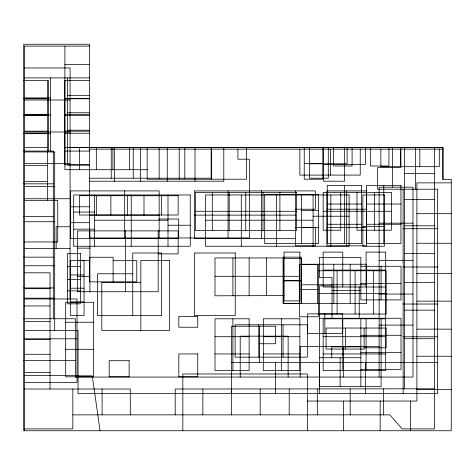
<?xml version="1.0" encoding="UTF-8"?>
<svg xmlns="http://www.w3.org/2000/svg" width="475" height="475" viewBox="0 0 475 475"><rect width="100%" height="100%" fill="white"/><g stroke="black" fill="none" stroke-linecap="round" stroke-linejoin="round"><path stroke-width="0.71" d="M89.478 238.581L89.478 44.252L23.75 44.252L23.75 430.748L451.25 430.748L451.25 179.402L442.932 179.402L442.932 147.654L67.444 147.654M284.086 257.937L214.991 257.937L214.991 295.8L284.086 295.587M175.204 414.865L175.204 389.019L434.382 388.793M89.478 46.093L24.284 46.093L24.284 430.748M64.903 64.576L89.478 64.576M24.284 67.972L70.068 67.972L70.068 298.965M24.284 77.882L89.478 77.882M23.75 80.441L48.426 80.441L48.426 151.074M89.478 80.465L64.802 80.441L64.802 164.766L89.478 164.766M67.444 95.327L89.478 95.327M24.284 97.909L50.433 97.909M24.284 98.384L47.66 98.384M64.903 98.384L89.478 98.384M23.75 98.77L48.426 98.77M64.802 98.77L89.478 98.77M24.284 99.987L70.068 99.987M67.444 112.771L89.478 112.771M24.284 114.606L47.66 114.606M64.903 114.606L89.478 114.606M24.284 114.92L50.433 114.92M23.75 115.389L48.426 115.389M64.802 115.389L89.478 115.389M67.444 130.209L89.478 130.209M24.284 131.171L47.66 131.171M64.903 131.171L89.478 131.171M24.284 132.002L70.068 132.002M23.75 133.232L48.426 133.232M64.802 133.232L89.478 133.232M24.284 133.683L50.433 133.683M24.284 147.398L47.66 147.398M64.903 147.398L442.932 147.398L442.932 179.402M89.478 149.15L442.932 149.15M23.75 151.074L53.313 151.074L53.313 318.749M64.802 151.074L89.478 151.074M24.284 151.941L54.69 151.941L54.69 330.541M24.284 163.572L70.068 163.572M304.232 163.626L322.822 163.626M309.468 163.786L347.106 163.786L347.106 147.398M323.588 164.433L365.613 164.433L365.613 147.654M89.478 165.098L67.444 165.098L67.444 77.882M24.284 165.65L47.66 165.65M147.155 169.706L64.903 169.706L64.903 46.093M404.623 173.506L434.382 173.506M89.478 178.208L211.209 178.208L211.209 147.398M89.478 181.207L223.784 181.207L223.784 147.654M24.284 181.539L47.66 181.539M451.25 182.869L416.884 182.869L416.884 401.048L307.331 401.048M23.75 183.831L53.313 183.831M24.284 186.461L54.69 186.461M24.284 198.746L70.068 198.746M404.623 199.429L434.382 199.429M24.284 200.337L57.736 200.337L57.736 241.959L24.284 241.959M327.245 204.036L361.594 204.036M366.605 204.036L400.947 204.036M70.425 206.803L89.478 206.803M295.533 209.22L315.335 209.22L315.335 190.914L194.346 190.914L194.346 238.581L295.533 238.581M326.919 209.22L366.516 209.22M301.417 210.377L318.535 210.377M195.385 211.286L296.459 211.286M323.16 211.286L391.447 211.286M73.696 212.058L94.46 212.058M416.884 213.685L451.25 213.685M89.478 215.116L159.149 215.116M194.346 215.116L295.533 215.116M313.084 216.226L349.107 216.226M23.75 216.582L53.313 216.582M159.149 219.023L178.701 219.023L178.701 238.581L70.425 238.581L70.425 190.914L159.149 190.914L159.149 238.581M94.46 220.228L168.002 220.228M205.521 220.228L313.084 220.228M24.284 221.73L54.69 221.73M70.425 222.692L89.478 222.692M379.127 223.179L412.977 223.179M327.245 224.265L361.594 224.265M366.605 224.265L400.947 224.265M168.002 225.233L190.267 225.233M404.623 225.785L434.382 225.785M362.864 226.486L384.376 226.486M70.068 226.753L56.157 226.753L56.157 248.544M301.417 227.359L318.535 227.359M295.533 227.525L315.335 227.525L315.335 245.83L295.533 245.83L295.533 190.914M326.919 227.525L366.516 227.525M403.133 228.736L437.564 228.736M73.696 229.152L94.46 229.152M89.478 237.957L249.44 237.957L249.44 159.214L237.922 159.214L237.922 149.15M416.884 243.253L451.25 243.253M77.407 248.134L89.918 248.134M24.284 248.544L70.068 248.544M404.623 253.466L434.382 253.466M158.199 253.882L178.143 253.882L178.143 230.892L77.407 230.892L77.407 291.739L158.199 291.739L158.199 230.892M23.75 257.153L53.313 257.153M379.127 260.579L412.977 260.579M77.407 260.638L89.918 260.638M113.115 260.68L136.77 260.68L136.77 281.847L89.478 281.847L89.478 257.254L113.115 257.254L113.115 281.847M301.156 264.243L366.516 264.243L366.516 303.596L283.07 303.596L283.07 257.153L301.156 257.153L301.156 303.596M24.284 265.757L54.69 265.757M360.863 266.285L401.013 266.285L401.013 299.897L360.863 299.897L360.863 257.391L319.426 257.391L319.426 277.56L332.031 277.56L332.031 318.262M67.492 266.439L80.447 266.439M403.133 267.009L437.564 267.009M323.16 270.109L385.7 270.109M318.339 270.762L386.128 270.762L386.128 314.034L318.339 314.034M24.284 272.81L50.029 272.81L50.029 389.019M416.884 273.44L451.25 273.44M132.751 273.772L97.553 273.772L97.553 315.572L161.595 315.572L161.595 252.997L132.751 252.997L132.751 315.572M70.294 274.948L84.051 274.948M214.991 276.284L299.873 276.284M77.407 276.527L89.918 276.527M67.492 279.638L80.447 279.638M283.07 280.618L301.156 280.618M283.676 280.909L301.417 280.909M140.838 282.453L101.81 282.453L101.81 330.541L169.599 330.541L169.599 260.437L140.838 260.437L140.838 330.541M404.623 282.465L434.382 282.465M360.863 283.403L401.013 283.403M301.156 284.774L366.516 284.774M332.031 285.879L319.426 285.879L319.426 386.424L381.093 386.424L381.093 318.262M385.7 287.007L323.16 287.007L323.16 252.106L342.772 252.106L342.772 287.007M23.75 287.951L53.313 287.951M70.294 288.206L84.051 288.206M24.284 288.699L50.029 288.699M299.327 289.518L318.339 289.518M332.031 290.67L360.863 290.67M67.492 290.884L80.447 290.884M318.339 293.52L386.128 293.52M379.127 294.061L412.977 294.061M24.284 298.152L54.69 298.152M24.284 298.965L77.009 298.965L77.009 382.375L24.284 382.375M416.884 301.144L451.25 301.144M70.294 301.963L84.051 301.963M403.133 304.03L437.564 304.03M24.284 305.942L50.029 305.942M404.623 310.145L434.382 310.145M319.426 318.262L401.013 318.262L401.013 369.384L360.863 369.384M23.75 318.749L75.424 318.749L75.424 377.055L412.977 377.055L412.977 187.192L379.127 187.192L379.127 377.055M385.7 318.784L323.16 318.784L323.16 370.506L385.7 370.506L385.7 252.106L366.094 252.106L366.094 287.007M24.284 321.486L50.029 321.486M65.692 322.24L93.415 322.24M379.127 325.102L412.977 325.102M416.884 329.151L451.25 329.151M24.284 330.541L78.043 330.541L78.043 393.561L437.564 393.561L437.564 189.21L377.619 189.21L377.619 167.449L400.882 167.449L400.882 147.654M360.863 335.303L401.013 335.303M214.991 336.698L249.132 336.698M263.328 336.698L299.873 336.698M323.16 336.698L385.7 336.698M403.133 336.799L437.564 336.799M404.623 338.705L434.382 338.705M24.284 338.8L77.009 338.8M24.284 339.405L50.029 339.405M259.356 343.74L275.565 343.74L275.565 326.23L231.539 326.23L231.539 393.561M379.127 346.613L300.176 346.613L300.176 377.055M360.863 346.887L331.782 346.887L331.782 357.728M364.111 347.801L386.128 347.801L386.128 328.041L326.093 328.041L326.093 349.054L364.111 349.054L364.111 328.041M65.692 349.297L93.415 349.297M360.863 352.343L401.013 352.343M214.991 353.94L249.132 353.94M263.328 353.94L299.873 353.94M323.16 353.94L385.7 353.94M24.284 354.279L50.029 354.279M416.884 356.232L451.25 356.232M319.426 357.728L360.863 357.728M23.75 360.424L75.424 360.424M231.539 362.562L437.564 362.562M24.284 372.531L50.029 372.531M24.284 375.642L78.043 375.642M77.009 375.838L92.263 375.838L100.041 430.748M24.284 389.019L130.298 389.019L130.298 414.865M416.884 389.536L451.25 389.536M72.835 414.865L389.821 414.865L402.242 428.901L434.382 428.901L434.382 147.654M24.284 428.901L72.835 428.901L72.835 389.019M266.612 295.8L266.374 257.937M439.298 149.15L439.298 166.683L380.879 166.683L380.879 149.15M419.829 149.15L419.829 166.683M415.453 147.654L415.453 189.21M410.661 401.048L410.661 430.748M404.623 147.654L404.623 388.793M403.133 189.21L403.133 393.561M400.354 149.15L400.354 166.683M392.386 147.398L392.386 187.192M388.93 147.654L388.93 165.989L370.34 165.989L370.34 147.654M383.776 185.363L383.776 243.562M383.533 388.793L383.533 414.865M381.093 266.285L381.093 299.897M380.16 401.048L380.16 430.748M374.543 192.357L374.543 230.221M373.368 270.762L373.368 314.034M366.094 318.784L366.094 370.506M365.364 362.562L365.364 393.561M360.863 318.262L360.863 386.424M360.24 149.15L360.24 175.091L299.862 175.091L299.862 149.15M359.225 287.007L359.225 318.784M356.968 192.357L356.968 230.221L391.447 230.221L391.447 192.357L323.16 192.357L323.16 230.221L340.741 230.221L340.741 192.357M355.11 270.762L355.11 314.034M352.094 147.654L352.094 165.989L333.497 165.989L333.497 147.654M350.176 264.243L350.176 303.596M350.17 389.019L350.17 414.865M346.714 190.914L346.714 245.83M345.355 328.041L345.355 349.054M344.601 147.654L344.601 181.207L323.588 181.207L323.588 147.654M344.423 185.363L344.423 243.562M343.443 346.613L343.443 377.055M343.431 401.048L343.431 430.748M342.772 318.784L342.772 370.506M340.142 357.728L340.142 386.424M337.096 270.762L337.096 314.034M333.836 264.243L333.836 303.596M330.843 194.964L330.843 246.246M330.363 149.15L330.363 175.091M328.284 147.398L328.284 178.208L309.468 178.208L309.468 147.398M324.864 313.862L324.864 333.414M322.822 147.654L322.822 179.217L304.232 179.217L304.232 147.654M319.337 362.562L319.337 393.561M317.496 264.243L317.496 303.596M317.312 389.019L317.312 414.865M313.084 194.964L313.084 246.246M307.331 430.748L307.331 373.973L182.833 373.973L182.833 430.748M301.417 194.697L301.417 243.562M289.204 389.019L289.204 414.865M288.135 377.055L288.135 336.169L240.213 336.169L240.213 377.055M283.053 324.793L283.053 357.164M281.586 318.784L281.586 370.506M279.894 192.357L279.894 230.553M276.563 194.964L276.563 246.246M275.565 362.562L275.565 393.561M262.99 192.357L262.99 230.553M261.559 190.914L261.559 238.581M260.181 389.019L260.181 414.865M259.356 326.23L259.356 362.562M258.774 324.793L258.774 357.164M249.132 257.937L249.132 295.8M246.448 147.654L246.448 179.217L147.155 179.217L147.155 147.654M245.753 192.357L245.753 230.553M241.294 194.964L241.294 246.246M232.904 257.937L232.904 295.8M232.904 318.784L232.904 370.506M231.331 389.019L231.331 414.865M229.188 192.357L229.188 230.553M228.077 190.914L228.077 238.581M212.283 192.357L212.283 230.553M211.298 147.654L211.298 179.217M202.855 389.019L202.855 414.865M195.017 147.654L195.017 181.207M184.811 147.398L184.811 178.208M179.223 147.654L179.223 179.217M168.002 194.964L168.002 246.246M167.253 147.654L167.253 181.207M161.577 195.736L161.577 215.009M159.149 147.398L159.149 178.208M144.002 195.736L144.002 215.009M140.487 147.654L140.487 181.207M133.238 147.398L133.238 178.208M131.231 194.964L131.231 246.246M129.467 147.654L129.467 169.706M127.437 195.736L127.437 215.009M125.412 230.892L125.412 291.739M124.688 190.914L124.688 238.581M114.475 147.654L114.475 181.207M112.902 147.654L112.902 169.706M111.239 147.398L111.239 178.208M110.871 195.736L110.871 215.009M102.095 389.019L102.095 414.865M96.336 169.706L96.336 147.654L79.438 147.398L79.438 169.706M96.336 195.736L96.336 215.009M94.46 194.964L94.46 246.246M89.918 230.892L89.918 291.739M50.433 77.882L50.433 151.941M47.66 80.465L47.66 200.337M361.594 185.363L327.245 185.363L327.245 243.562L361.594 243.562L361.594 185.363M400.947 185.363L366.605 185.363L366.605 243.562L400.947 243.562L400.947 185.363M366.516 190.914L326.919 190.914L326.919 245.83L366.516 245.83L366.516 190.914M296.459 192.357L195.385 192.357L195.385 230.553L296.459 230.553L296.459 192.357M318.535 194.697L264.688 194.697L264.688 243.562L318.535 243.562L318.535 194.697M190.267 194.964L73.696 194.964L73.696 246.246L190.267 246.246L190.267 194.964M349.107 194.964L205.521 194.964L205.521 246.246L349.107 246.246L349.107 194.964M384.376 194.964L362.864 194.964L362.864 246.246L384.376 246.246L384.376 194.964M178.143 195.736L79.438 195.736L79.438 215.009L178.143 215.009L178.143 195.736M299.873 252.106L284.086 252.106L284.086 300.901L299.873 300.901L299.873 252.106M235.232 252.997L194.346 252.997L194.346 315.572L235.232 315.572L235.232 252.997M80.447 253.49L67.492 253.49L67.492 303.84L80.447 303.84L80.447 253.49M301.417 258.501L283.676 258.501L283.676 303.323L301.417 303.323L301.417 258.501M84.051 260.437L70.294 260.437L70.294 315.471L84.051 315.471L84.051 260.437M318.339 264.504L299.327 264.504L299.327 316.783L318.339 316.783L318.339 264.504M93.415 302.278L65.692 302.278L65.692 376.8L93.415 376.8L93.415 302.278M342.463 313.862L307.509 313.862L307.509 333.414L342.463 333.414L342.463 313.862M197.748 316.415L178.82 316.415L178.82 327.233L197.748 327.233L197.748 316.415M249.132 318.784L214.991 318.784L214.991 370.506L249.132 370.506L249.132 318.784M299.873 318.784L263.328 318.784L263.328 370.506L299.873 370.506L299.873 318.784M307.331 324.793L235.119 324.793L235.119 357.164L307.331 357.164L307.331 324.793M197.748 353.94L178.82 353.94L178.82 376.8L197.748 376.8L197.748 353.94M129.129 360.703L109.185 360.703L109.185 376.8L129.129 376.8L129.129 360.703"/></g></svg>
